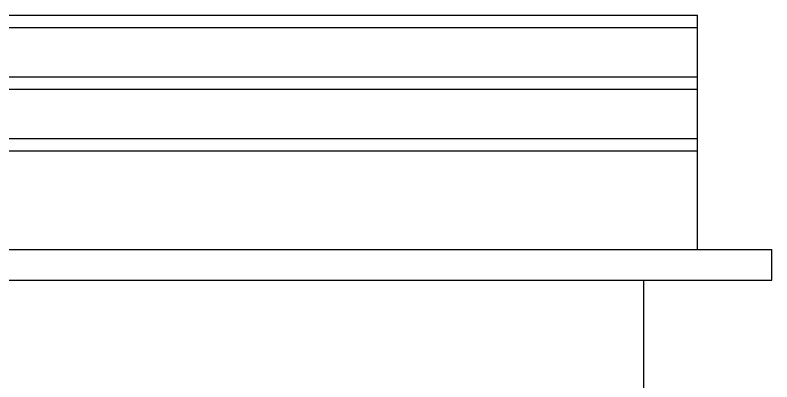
# Model space of a CAD drawing. Header units: inches. Extents: x -5058079 to -5054904, y -3262045 to -3259800.
# Drawn here: x -5056756.8 to -5056634.2, y -3261460.2 to -3261400.7 of the extents above; entities that cross this region are included whole.
import ezdxf

# ---------------------------------------------------------------- set-up
doc = ezdxf.new("R2010")
doc.units = ezdxf.units.IN
doc.header["$LTSCALE"] = 2
doc.header["$MEASUREMENT"] = 0
doc.layers.get('0').update_dxf_attribs({"linetype": 'CONTINUOUS'})

msp = doc.modelspace()

# ---------------------------------------------------------------- linework, layer by layer
at = {"ltscale": 0.5}
for p, q in [((-5057026.25, -3261400.72), (-5056646.21, -3261400.72)), ((-5056646.21, -3261438.72), (-5056646.21, -3261400.72)), ((-5057026.25, -3261402.72), (-5056646.21, -3261402.72)), ((-5057026.25, -3261410.72), (-5056646.21, -3261410.72)), ((-5057026.25, -3261412.72), (-5056646.21, -3261412.72)), ((-5057026.25, -3261420.72), (-5056646.21, -3261420.72)), ((-5057026.25, -3261422.72), (-5056646.21, -3261422.72)), ((-5057058.08, -3261438.72), (-5056634.15, -3261438.72)), ((-5056634.15, -3261443.72), (-5056634.15, -3261438.72)), ((-5057058.08, -3261443.72), (-5056634.15, -3261443.72)), ((-5056654.91, -3261550.72), (-5056654.91, -3261443.72))]:
    msp.add_line(p, q, dxfattribs=at)

doc.saveas('drawing.dxf')
